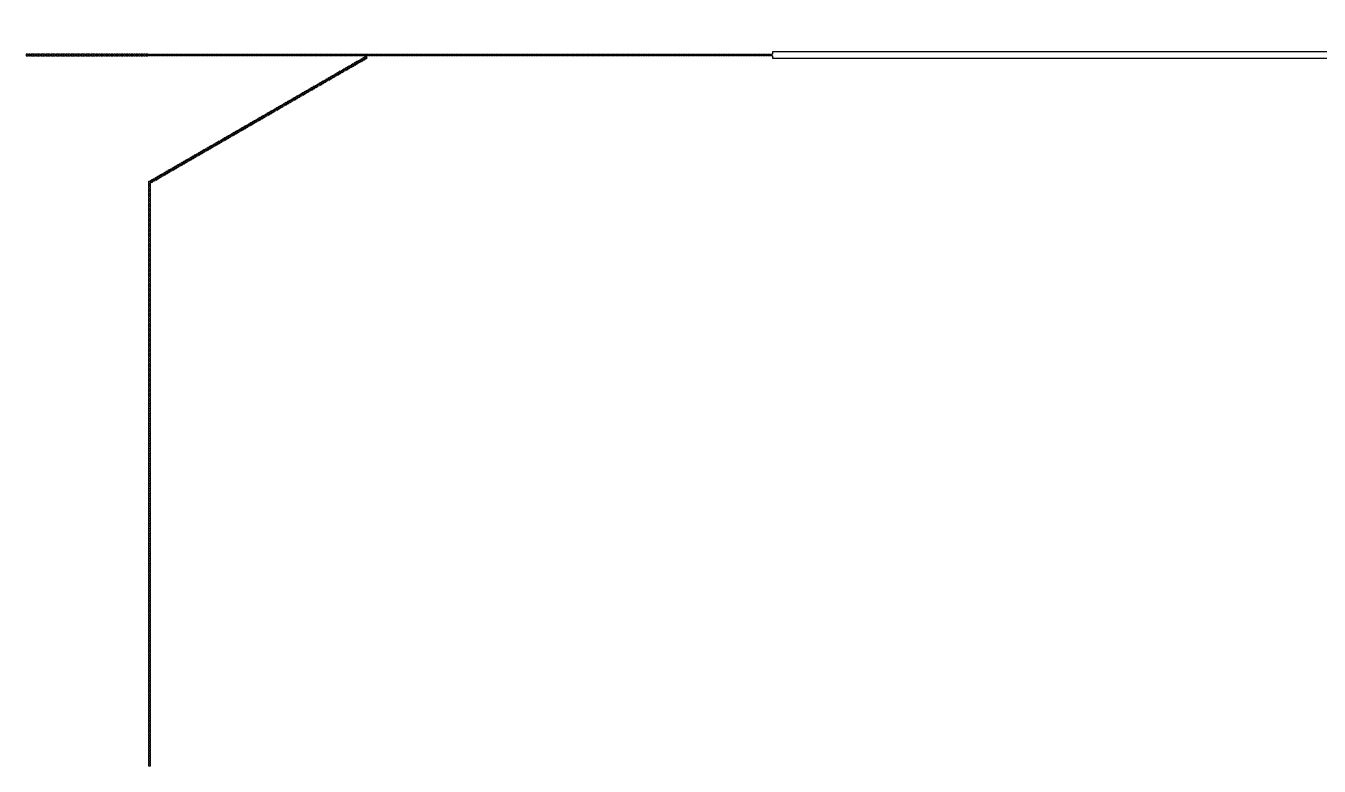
# Model space of a CAD drawing. Header units: inches. Extents: x 734146 to 834146, y 204695 to 304695.
# Drawn here: x 807389 to 809459, y 263488 to 264673 of the extents above; entities that cross this region are included whole.
import ezdxf

# ---------------------------------------------------------------- set-up
doc = ezdxf.new("R2010")
doc.units = ezdxf.units.IN
doc.header["$MEASUREMENT"] = 0

# ---------------------------------------------------------------- blocks, each defined once
blk = doc.blocks.new('*U39')
for points in [[(301.1, 237.3), (298.1, 237.3), (298.1, 240.3), (301.1, 240.3)], [(301.1, 233.3), (298.1, 233.3), (298.1, 236.3), (301.1, 236.3)], [(301.1, 229.3), (298.1, 229.3), (298.1, 232.3), (301.1, 232.3)], [(301.1, 225.3), (298.1, 225.3), (298.1, 228.3), (301.1, 228.3)], [(301.1, 221.3), (298.1, 221.3), (298.1, 224.3), (301.1, 224.3)], [(301.1, 217.3), (298.1, 217.3), (298.1, 220.3), (301.1, 220.3)], [(301.1, 213.3), (298.1, 213.3), (298.1, 216.3), (301.1, 216.3)], [(301.1, 209.3), (298.1, 209.3), (298.1, 212.3), (301.1, 212.3)], [(301.1, 205.3), (298.1, 205.3), (298.1, 208.3), (301.1, 208.3)], [(301.1, 201.3), (298.1, 201.3), (298.1, 204.3), (301.1, 204.3)], [(301.1, 197.3), (298.1, 197.3), (298.1, 200.3), (301.1, 200.3)], [(301.1, 193.3), (298.1, 193.3), (298.1, 196.3), (301.1, 196.3)], [(301.1, 189.3), (298.1, 189.3), (298.1, 192.3), (301.1, 192.3)], [(301.1, 185.3), (298.1, 185.3), (298.1, 188.3), (301.1, 188.3)], [(301.1, 181.3), (298.1, 181.3), (298.1, 184.3), (301.1, 184.3)], [(301.1, 177.3), (298.1, 177.3), (298.1, 180.3), (301.1, 180.3)], [(301.1, 173.3), (298.1, 173.3), (298.1, 176.3), (301.1, 176.3)], [(301.1, 169.3), (298.1, 169.3), (298.1, 172.3), (301.1, 172.3)], [(301.1, 165.3), (298.1, 165.3), (298.1, 168.3), (301.1, 168.3)], [(301.1, 161.3), (298.1, 161.3), (298.1, 164.3), (301.1, 164.3)], [(301.1, 157.3), (298.1, 157.3), (298.1, 160.3), (301.1, 160.3)], [(301.1, 153.3), (298.1, 153.3), (298.1, 156.3), (301.1, 156.3)], [(301.1, 149.3), (298.1, 149.3), (298.1, 152.3), (301.1, 152.3)], [(301.1, 145.3), (298.1, 145.3), (298.1, 148.3), (301.1, 148.3)], [(301.1, 141.3), (298.1, 141.3), (298.1, 144.3), (301.1, 144.3)], [(301.1, 137.3), (298.1, 137.3), (298.1, 140.3), (301.1, 140.3)], [(301.1, 133.3), (298.1, 133.3), (298.1, 136.3), (301.1, 136.3)], [(301.1, 129.3), (298.1, 129.3), (298.1, 132.3), (301.1, 132.3)], [(301.1, 125.3), (298.1, 125.3), (298.1, 128.3), (301.1, 128.3)], [(301.1, 121.3), (298.1, 121.3), (298.1, 124.3), (301.1, 124.3)], [(301.1, 117.3), (298.1, 117.3), (298.1, 120.3), (301.1, 120.3)], [(301.1, 113.3), (298.1, 113.3), (298.1, 116.3), (301.1, 116.3)], [(301.1, 109.3), (298.1, 109.3), (298.1, 112.3), (301.1, 112.3)], [(301.1, 105.3), (298.1, 105.3), (298.1, 108.3), (301.1, 108.3)], [(301.1, 101.3), (298.1, 101.3), (298.1, 104.3), (301.1, 104.3)], [(301.1, 97.3), (298.1, 97.3), (298.1, 100.3), (301.1, 100.3)], [(301.1, 93.3), (298.1, 93.3), (298.1, 96.3), (301.1, 96.3)], [(301.1, 89.3), (298.1, 89.3), (298.1, 92.3), (301.1, 92.3)], [(301.1, 85.3), (298.1, 85.3), (298.1, 88.3), (301.1, 88.3)], [(301.1, 81.3), (298.1, 81.3), (298.1, 84.3), (301.1, 84.3)], [(301.1, 77.3), (298.1, 77.3), (298.1, 80.3), (301.1, 80.3)], [(301.1, 73.3), (298.1, 73.3), (298.1, 76.3), (301.1, 76.3)], [(301.1, 69.3), (298.1, 69.3), (298.1, 72.3), (301.1, 72.3)], [(301.1, 65.3), (298.1, 65.3), (298.1, 68.3), (301.1, 68.3)], [(301.1, 61.3), (298.1, 61.3), (298.1, 64.3), (301.1, 64.3)], [(301.1, 57.3), (298.1, 57.3), (298.1, 60.3), (301.1, 60.3)], [(301.1, 53.3), (298.1, 53.3), (298.1, 56.3), (301.1, 56.3)], [(301.1, 49.3), (298.1, 49.3), (298.1, 52.3), (301.1, 52.3)], [(301.1, 45.3), (298.1, 45.3), (298.1, 48.3), (301.1, 48.3)], [(301.1, 41.3), (298.1, 41.3), (298.1, 44.3), (301.1, 44.3)], [(301.1, 37.3), (298.1, 37.3), (298.1, 40.3), (301.1, 40.3)], [(301.1, 33.3), (298.1, 33.3), (298.1, 36.3), (301.1, 36.3)], [(301.1, 29.3), (298.1, 29.3), (298.1, 32.3), (301.1, 32.3)], [(301.1, 25.3), (298.1, 25.3), (298.1, 28.3), (301.1, 28.3)], [(301.1, 21.3), (298.1, 21.3), (298.1, 24.3), (301.1, 24.3)], [(301.1, 17.3), (298.1, 17.3), (298.1, 20.3), (301.1, 20.3)], [(301.1, 13.3), (298.1, 13.3), (298.1, 16.3), (301.1, 16.3)], [(301.1, 9.3), (298.1, 9.3), (298.1, 12.3), (301.1, 12.3)], [(301.1, 5.3), (298.1, 5.3), (298.1, 8.3), (301.1, 8.3)], [(301.1, 1.3), (298.1, 1.3), (298.1, 4.3), (301.1, 4.3)], [(301.1, -2.7), (298.1, -2.7), (298.1, 0.3), (301.1, 0.3)], [(301.1, -6.7), (298.1, -6.7), (298.1, -3.7), (301.1, -3.7)], [(301.1, -10.7), (298.1, -10.7), (298.1, -7.7), (301.1, -7.7)], [(301.1, -14.7), (298.1, -14.7), (298.1, -11.7), (301.1, -11.7)], [(301.1, -18.7), (298.1, -18.7), (298.1, -15.7), (301.1, -15.7)], [(301.1, -22.7), (298.1, -22.7), (298.1, -19.7), (301.1, -19.7)], [(301.1, -26.7), (298.1, -26.7), (298.1, -23.7), (301.1, -23.7)], [(301.1, -30.7), (298.1, -30.7), (298.1, -27.7), (301.1, -27.7)], [(301.1, -34.7), (298.1, -34.7), (298.1, -31.7), (301.1, -31.7)], [(301.1, -38.7), (298.1, -38.7), (298.1, -35.7), (301.1, -35.7)], [(301.1, -42.7), (298.1, -42.7), (298.1, -39.7), (301.1, -39.7)], [(301.1, -46.7), (298.1, -46.7), (298.1, -43.7), (301.1, -43.7)], [(301.1, -50.7), (298.1, -50.7), (298.1, -47.7), (301.1, -47.7)], [(301.1, -54.7), (298.1, -54.7), (298.1, -51.7), (301.1, -51.7)], [(301.1, -58.7), (298.1, -58.7), (298.1, -55.7), (301.1, -55.7)], [(301.1, -62.7), (298.1, -62.7), (298.1, -59.7), (301.1, -59.7)], [(301.1, -66.7), (298.1, -66.7), (298.1, -63.7), (301.1, -63.7)], [(301.1, -70.7), (298.1, -70.7), (298.1, -67.7), (301.1, -67.7)], [(301.1, -74.7), (298.1, -74.7), (298.1, -71.7), (301.1, -71.7)], [(301.1, -78.7), (298.1, -78.7), (298.1, -75.7), (301.1, -75.7)], [(301.1, -82.7), (298.1, -82.7), (298.1, -79.7), (301.1, -79.7)], [(301.1, -86.7), (298.1, -86.7), (298.1, -83.7), (301.1, -83.7)], [(301.1, -90.7), (298.1, -90.7), (298.1, -87.7), (301.1, -87.7)], [(301.1, -94.7), (298.1, -94.7), (298.1, -91.7), (301.1, -91.7)], [(301.1, -98.7), (298.1, -98.7), (298.1, -95.7), (301.1, -95.7)], [(301.1, -102.7), (298.1, -102.7), (298.1, -99.7), (301.1, -99.7)], [(301.1, -106.7), (298.1, -106.7), (298.1, -103.7), (301.1, -103.7)], [(301.1, -110.7), (298.1, -110.7), (298.1, -107.7), (301.1, -107.7)], [(301.1, -114.7), (298.1, -114.7), (298.1, -111.7), (301.1, -111.7)], [(301.1, -118.7), (298.1, -118.7), (298.1, -115.7), (301.1, -115.7)], [(301.1, -122.7), (298.1, -122.7), (298.1, -119.7), (301.1, -119.7)], [(301.1, -126.7), (298.1, -126.7), (298.1, -123.7), (301.1, -123.7)], [(301.1, -130.7), (298.1, -130.7), (298.1, -127.7), (301.1, -127.7)], [(301.1, -134.7), (298.1, -134.7), (298.1, -131.7), (301.1, -131.7)], [(301.1, -138.7), (298.1, -138.7), (298.1, -135.7), (301.1, -135.7)], [(301.1, -142.7), (298.1, -142.7), (298.1, -139.7), (301.1, -139.7)], [(301.1, -146.7), (298.1, -146.7), (298.1, -143.7), (301.1, -143.7)], [(301.1, -150.7), (298.1, -150.7), (298.1, -147.7), (301.1, -147.7)], [(301.1, -154.7), (298.1, -154.7), (298.1, -151.7), (301.1, -151.7)], [(301.1, -158.7), (298.1, -158.7), (298.1, -155.7), (301.1, -155.7)], [(301.1, -162.7), (298.1, -162.7), (298.1, -159.7), (301.1, -159.7)], [(301.1, -166.7), (298.1, -166.7), (298.1, -163.7), (301.1, -163.7)], [(301.1, -170.7), (298.1, -170.7), (298.1, -167.7), (301.1, -167.7)], [(301.1, -174.7), (298.1, -174.7), (298.1, -171.7), (301.1, -171.7)], [(301.1, -178.7), (298.1, -178.7), (298.1, -175.7), (301.1, -175.7)], [(301.1, -182.7), (298.1, -182.7), (298.1, -179.7), (301.1, -179.7)], [(301.1, -186.7), (298.1, -186.7), (298.1, -183.7), (301.1, -183.7)], [(301.1, -190.7), (298.1, -190.7), (298.1, -187.7), (301.1, -187.7)], [(301.1, -194.7), (298.1, -194.7), (298.1, -191.7), (301.1, -191.7)], [(301.1, -198.7), (298.1, -198.7), (298.1, -195.7), (301.1, -195.7)], [(301.1, -202.7), (298.1, -202.7), (298.1, -199.7), (301.1, -199.7)], [(301.1, -206.7), (298.1, -206.7), (298.1, -203.7), (301.1, -203.7)], [(301.1, -210.7), (298.1, -210.7), (298.1, -207.7), (301.1, -207.7)], [(301.1, -214.7), (298.1, -214.7), (298.1, -211.7), (301.1, -211.7)], [(301.1, -218.7), (298.1, -218.7), (298.1, -215.7), (301.1, -215.7)], [(301.1, -222.7), (298.1, -222.7), (298.1, -219.7), (301.1, -219.7)], [(301.1, -226.7), (298.1, -226.7), (298.1, -223.7), (301.1, -223.7)], [(301.1, -230.7), (298.1, -230.7), (298.1, -227.7), (301.1, -227.7)], [(301.1, -234.7), (298.1, -234.7), (298.1, -231.7), (301.1, -231.7)], [(301.1, -238.7), (298.1, -238.7), (298.1, -235.7), (301.1, -235.7)], [(301.1, -242.7), (298.1, -242.7), (298.1, -239.7), (301.1, -239.7)], [(301.1, -246.7), (298.1, -246.7), (298.1, -243.7), (301.1, -243.7)], [(301.1, -250.7), (298.1, -250.7), (298.1, -247.7), (301.1, -247.7)], [(301.1, -254.7), (298.1, -254.7), (298.1, -251.7), (301.1, -251.7)], [(301.1, -258.7), (298.1, -258.7), (298.1, -255.7), (301.1, -255.7)], [(301.1, -262.7), (298.1, -262.7), (298.1, -259.7), (301.1, -259.7)], [(301.1, -266.7), (298.1, -266.7), (298.1, -263.7), (301.1, -263.7)], [(301.1, -270.7), (298.1, -270.7), (298.1, -267.7), (301.1, -267.7)], [(301.1, -274.7), (298.1, -274.7), (298.1, -271.7), (301.1, -271.7)], [(301.1, -278.7), (298.1, -278.7), (298.1, -275.7), (301.1, -275.7)], [(301.1, -282.7), (298.1, -282.7), (298.1, -279.7), (301.1, -279.7)], [(301.1, -286.7), (298.1, -286.7), (298.1, -283.7), (301.1, -283.7)], [(301.1, -290.7), (298.1, -290.7), (298.1, -287.7), (301.1, -287.7)], [(301.1, -294.7), (298.1, -294.7), (298.1, -291.7), (301.1, -291.7)], [(301.1, -298.7), (298.1, -298.7), (298.1, -295.7), (301.1, -295.7)], [(301.1, -302.7), (298.1, -302.7), (298.1, -299.7), (301.1, -299.7)], [(301.1, -306.7), (298.1, -306.7), (298.1, -303.7), (301.1, -303.7)], [(301.1, -310.7), (298.1, -310.7), (298.1, -307.7), (301.1, -307.7)], [(301.1, -314.7), (298.1, -314.7), (298.1, -311.7), (301.1, -311.7)], [(301.1, -318.7), (298.1, -318.7), (298.1, -315.7), (301.1, -315.7)], [(301.1, -322.7), (298.1, -322.7), (298.1, -319.7), (301.1, -319.7)], [(301.1, -326.7), (298.1, -326.7), (298.1, -323.7), (301.1, -323.7)], [(301.1, -330.7), (298.1, -330.7), (298.1, -327.7), (301.1, -327.7)], [(301.1, -334.7), (298.1, -334.7), (298.1, -331.7), (301.1, -331.7)], [(301.1, -338.7), (298.1, -338.7), (298.1, -335.7), (301.1, -335.7)], [(301.1, -342.7), (298.1, -342.7), (298.1, -339.7), (301.1, -339.7)], [(301.1, -346.7), (298.1, -346.7), (298.1, -343.7), (301.1, -343.7)], [(301.1, -350.7), (298.1, -350.7), (298.1, -347.7), (301.1, -347.7)], [(301.1, -354.7), (298.1, -354.7), (298.1, -351.7), (301.1, -351.7)], [(301.1, -358.7), (298.1, -358.7), (298.1, -355.7), (301.1, -355.7)], [(301.1, -362.7), (298.1, -362.7), (298.1, -359.7), (301.1, -359.7)], [(301.1, -366.7), (298.1, -366.7), (298.1, -363.7), (301.1, -363.7)], [(301.1, -370.7), (298.1, -370.7), (298.1, -367.7), (301.1, -367.7)], [(301.1, -374.7), (298.1, -374.7), (298.1, -371.7), (301.1, -371.7)], [(301.1, -378.7), (298.1, -378.7), (298.1, -375.7), (301.1, -375.7)], [(301.1, -382.7), (298.1, -382.7), (298.1, -379.7), (301.1, -379.7)], [(301.1, -386.7), (298.1, -386.7), (298.1, -383.7), (301.1, -383.7)], [(301.1, -390.7), (298.1, -390.7), (298.1, -387.7), (301.1, -387.7)], [(301.1, -394.7), (298.1, -394.7), (298.1, -391.7), (301.1, -391.7)], [(301.1, -398.7), (298.1, -398.7), (298.1, -395.7), (301.1, -395.7)], [(301.1, -402.7), (298.1, -402.7), (298.1, -399.7), (301.1, -399.7)], [(301.1, -406.7), (298.1, -406.7), (298.1, -403.7), (301.1, -403.7)], [(301.1, -410.7), (298.1, -410.7), (298.1, -407.7), (301.1, -407.7)], [(301.1, -414.7), (298.1, -414.7), (298.1, -411.7), (301.1, -411.7)], [(301.1, -418.7), (298.1, -418.7), (298.1, -415.7), (301.1, -415.7)], [(301.1, -422.7), (298.1, -422.7), (298.1, -419.7), (301.1, -419.7)], [(301.1, -426.7), (298.1, -426.7), (298.1, -423.7), (301.1, -423.7)], [(301.1, -430.7), (298.1, -430.7), (298.1, -427.7), (301.1, -427.7)], [(301.1, -434.7), (298.1, -434.7), (298.1, -431.7), (301.1, -431.7)], [(301.1, -438.7), (298.1, -438.7), (298.1, -435.7), (301.1, -435.7)], [(301.1, -442.7), (298.1, -442.7), (298.1, -439.7), (301.1, -439.7)], [(301.1, -446.7), (298.1, -446.7), (298.1, -443.7), (301.1, -443.7)], [(301.1, -450.7), (298.1, -450.7), (298.1, -447.7), (301.1, -447.7)], [(301.1, -454.7), (298.1, -454.7), (298.1, -451.7), (301.1, -451.7)], [(301.1, -458.7), (298.1, -458.7), (298.1, -455.7), (301.1, -455.7)], [(301.1, -462.7), (298.1, -462.7), (298.1, -459.7), (301.1, -459.7)], [(301.1, -466.7), (298.1, -466.7), (298.1, -463.7), (301.1, -463.7)], [(301.1, -470.7), (298.1, -470.7), (298.1, -467.7), (301.1, -467.7)], [(301.1, -474.7), (298.1, -474.7), (298.1, -471.7), (301.1, -471.7)], [(301.1, -478.7), (298.1, -478.7), (298.1, -475.7), (301.1, -475.7)], [(301.1, -482.7), (298.1, -482.7), (298.1, -479.7), (301.1, -479.7)], [(301.1, -486.7), (298.1, -486.7), (298.1, -483.7), (301.1, -483.7)], [(301.1, -490.7), (298.1, -490.7), (298.1, -487.7), (301.1, -487.7)], [(301.1, -494.7), (298.1, -494.7), (298.1, -491.7), (301.1, -491.7)], [(301.1, -498.7), (298.1, -498.7), (298.1, -495.7), (301.1, -495.7)], [(301.1, -502.7), (298.1, -502.7), (298.1, -499.7), (301.1, -499.7)], [(301.1, -506.7), (298.1, -506.7), (298.1, -503.7), (301.1, -503.7)], [(301.1, -510.7), (298.1, -510.7), (298.1, -507.7), (301.1, -507.7)], [(301.1, -514.7), (298.1, -514.7), (298.1, -511.7), (301.1, -511.7)], [(301.1, -518.7), (298.1, -518.7), (298.1, -515.7), (301.1, -515.7)], [(301.1, -522.7), (298.1, -522.7), (298.1, -519.7), (301.1, -519.7)], [(301.1, -526.7), (298.1, -526.7), (298.1, -523.7), (301.1, -523.7)], [(301.1, -530.7), (298.1, -530.7), (298.1, -527.7), (301.1, -527.7)], [(301.1, -534.7), (298.1, -534.7), (298.1, -531.7), (301.1, -531.7)], [(301.1, -538.7), (298.1, -538.7), (298.1, -535.7), (301.1, -535.7)], [(301.1, -542.7), (298.1, -542.7), (298.1, -539.7), (301.1, -539.7)], [(301.1, -546.7), (298.1, -546.7), (298.1, -543.7), (301.1, -543.7)], [(301.1, -550.7), (298.1, -550.7), (298.1, -547.7), (301.1, -547.7)], [(301.1, -554.7), (298.1, -554.7), (298.1, -551.7), (301.1, -551.7)], [(301.1, -558.7), (298.1, -558.7), (298.1, -555.7), (301.1, -555.7)], [(301.1, -562.7), (298.1, -562.7), (298.1, -559.7), (301.1, -559.7)], [(301.1, -566.7), (298.1, -566.7), (298.1, -563.7), (301.1, -563.7)], [(301.1, -570.7), (298.1, -570.7), (298.1, -567.7), (301.1, -567.7)], [(301.1, -574.7), (298.1, -574.7), (298.1, -571.7), (301.1, -571.7)], [(301.1, -578.7), (298.1, -578.7), (298.1, -575.7), (301.1, -575.7)], [(301.1, -582.7), (298.1, -582.7), (298.1, -579.7), (301.1, -579.7)], [(301.1, -586.7), (298.1, -586.7), (298.1, -583.7), (301.1, -583.7)], [(301.1, -590.7), (298.1, -590.7), (298.1, -587.7), (301.1, -587.7)], [(301.1, -594.7), (298.1, -594.7), (298.1, -591.7), (301.1, -591.7)], [(301.1, -598.7), (298.1, -598.7), (298.1, -595.7), (301.1, -595.7)], [(301.1, -602.7), (298.1, -602.7), (298.1, -599.7), (301.1, -599.7)], [(301.1, -606.7), (298.1, -606.7), (298.1, -603.7), (301.1, -603.7)], [(301.1, -610.7), (298.1, -610.7), (298.1, -607.7), (301.1, -607.7)], [(301.1, -614.7), (298.1, -614.7), (298.1, -611.7), (301.1, -611.7)], [(301.1, -618.7), (298.1, -618.7), (298.1, -615.7), (301.1, -615.7)], [(301.1, -622.7), (298.1, -622.7), (298.1, -619.7), (301.1, -619.7)], [(301.1, -626.7), (298.1, -626.7), (298.1, -623.7), (301.1, -623.7)], [(301.1, -630.7), (298.1, -630.7), (298.1, -627.7), (301.1, -627.7)], [(301.1, -634.7), (298.1, -634.7), (298.1, -631.7), (301.1, -631.7)], [(301.1, -638.7), (298.1, -638.7), (298.1, -635.7), (301.1, -635.7)], [(301.1, -642.7), (298.1, -642.7), (298.1, -639.7), (301.1, -639.7)], [(301.1, -646.7), (298.1, -646.7), (298.1, -643.7), (301.1, -643.7)], [(301.1, -650.7), (298.1, -650.7), (298.1, -647.7), (301.1, -647.7)], [(301.1, -654.7), (298.1, -654.7), (298.1, -651.7), (301.1, -651.7)], [(301.1, -658.7), (298.1, -658.7), (298.1, -655.7), (301.1, -655.7)], [(301.1, -662.7), (298.1, -662.7), (298.1, -659.7), (301.1, -659.7)], [(301.1, -666.7), (298.1, -666.7), (298.1, -663.7), (301.1, -663.7)], [(301.1, -670.7), (298.1, -670.7), (298.1, -667.7), (301.1, -667.7)], [(301.1, -674.7), (298.1, -674.7), (298.1, -671.7), (301.1, -671.7)], [(301.1, -678.7), (298.1, -678.7), (298.1, -675.7), (301.1, -675.7)], [(301.1, -682.7), (298.1, -682.7), (298.1, -679.7), (301.1, -679.7)], [(301.1, -686.7), (298.1, -686.7), (298.1, -683.7), (301.1, -683.7)], [(301.1, -690.7), (298.1, -690.7), (298.1, -687.7), (301.1, -687.7)], [(301.1, -694.7), (298.1, -694.7), (298.1, -691.7), (301.1, -691.7)], [(301, -695.7), (302.5, -693.1), (305.1, -694.6), (303.6, -697.2)], [(304.5, -697.7), (306, -695.1), (308.6, -696.6), (307.1, -699.2)], [(308, -699.7), (309.5, -697.1), (312.1, -698.6), (310.6, -701.2)], [(311.4, -701.7), (312.9, -699.1), (315.5, -700.6), (314, -703.2)], [(314.9, -703.7), (316.4, -701.1), (319, -702.6), (317.5, -705.2)], [(318.4, -705.7), (319.9, -703.1), (322.5, -704.6), (321, -707.2)], [(321.8, -707.7), (323.3, -705.1), (325.9, -706.6), (324.4, -709.2)], [(325.3, -709.7), (326.8, -707.1), (329.4, -708.6), (327.9, -711.2)], [(328.7, -711.7), (330.2, -709.1), (332.8, -710.6), (331.3, -713.2)], [(332.2, -713.7), (333.7, -711.1), (336.3, -712.6), (334.8, -715.2)], [(335.7, -715.7), (337.2, -713.1), (339.8, -714.6), (338.3, -717.2)], [(339.1, -717.7), (340.6, -715.1), (343.2, -716.6), (341.7, -719.2)], [(342.6, -719.7), (344.1, -717.1), (346.7, -718.6), (345.2, -721.2)], [(346.1, -721.7), (347.6, -719.1), (350.2, -720.6), (348.7, -723.2)], [(349.5, -723.7), (351, -721.1), (353.6, -722.6), (352.1, -725.2)], [(353, -725.7), (354.5, -723.1), (357.1, -724.6), (355.6, -727.2)], [(356.5, -727.7), (358, -725.1), (360.6, -726.6), (359.1, -729.2)], [(359.9, -729.7), (361.4, -727.1), (364, -728.6), (362.5, -731.2)], [(363.4, -731.7), (364.9, -729.1), (367.5, -730.6), (366, -733.2)], [(366.9, -733.7), (368.4, -731.1), (370.9, -732.6), (369.4, -735.2)], [(370.3, -735.7), (371.8, -733.1), (374.4, -734.6), (372.9, -737.2)], [(373.8, -737.7), (375.3, -735.1), (377.9, -736.6), (376.4, -739.2)], [(377.2, -739.7), (378.7, -737.1), (381.3, -738.6), (379.8, -741.2)], [(380.7, -741.7), (382.2, -739.1), (384.8, -740.6), (383.3, -743.2)], [(384.2, -743.7), (385.7, -741.1), (388.3, -742.6), (386.8, -745.2)], [(387.6, -745.7), (389.1, -743.1), (391.7, -744.6), (390.2, -747.2)], [(391.1, -747.7), (392.6, -745.1), (395.2, -746.6), (393.7, -749.2)], [(394.6, -749.7), (396.1, -747.1), (398.7, -748.6), (397.2, -751.2)], [(398, -751.7), (399.5, -749.1), (402.1, -750.6), (400.6, -753.2)], [(401.5, -753.7), (403, -751.1), (405.6, -752.6), (404.1, -755.2)], [(405, -755.7), (406.5, -753.1), (409.1, -754.6), (407.6, -757.2)], [(408.4, -757.7), (409.9, -755.1), (412.5, -756.6), (411, -759.2)], [(411.9, -759.7), (413.4, -757.1), (416, -758.6), (414.5, -761.2)], [(415.3, -761.7), (416.8, -759.1), (419.4, -760.6), (417.9, -763.2)], [(418.8, -763.7), (420.3, -761.1), (422.9, -762.6), (421.4, -765.2)], [(422.3, -765.7), (423.8, -763.1), (426.4, -764.6), (424.9, -767.2)], [(425.7, -767.7), (427.2, -765.1), (429.8, -766.6), (428.3, -769.2)], [(429.2, -769.7), (430.7, -767.1), (433.3, -768.6), (431.8, -771.2)], [(432.7, -771.7), (434.2, -769.1), (436.8, -770.6), (435.3, -773.2)], [(436.1, -773.7), (437.6, -771.1), (440.2, -772.6), (438.7, -775.2)], [(439.6, -775.7), (441.1, -773.1), (443.7, -774.6), (442.2, -777.2)], [(443.1, -777.7), (444.6, -775.1), (447.2, -776.6), (445.7, -779.2)], [(446.5, -779.7), (448, -777.1), (450.6, -778.6), (449.1, -781.2)], [(450, -781.7), (451.5, -779.1), (454.1, -780.6), (452.6, -783.2)], [(453.5, -783.7), (455, -781.1), (457.6, -782.6), (456.1, -785.2)], [(456.9, -785.7), (458.4, -783.1), (461, -784.6), (459.5, -787.2)], [(460.4, -787.7), (461.9, -785.1), (464.5, -786.6), (463, -789.2)], [(463.8, -789.7), (465.3, -787.1), (467.9, -788.6), (466.4, -791.2)], [(467.3, -791.7), (468.8, -789.1), (471.4, -790.6), (469.9, -793.2)], [(470.8, -793.7), (472.3, -791.1), (474.9, -792.6), (473.4, -795.2)], [(474.2, -795.7), (475.7, -793.1), (478.3, -794.6), (476.8, -797.2)], [(477.7, -797.7), (479.2, -795.1), (481.8, -796.6), (480.3, -799.2)], [(481.2, -799.7), (482.7, -797.1), (485.3, -798.6), (483.8, -801.2)], [(484.6, -801.7), (486.1, -799.1), (488.7, -800.6), (487.2, -803.2)], [(488.1, -803.7), (489.6, -801.1), (492.2, -802.6), (490.7, -805.2)], [(491.6, -805.7), (493.1, -803.1), (495.7, -804.6), (494.2, -807.2)], [(495, -807.7), (496.5, -805.1), (499.1, -806.6), (497.6, -809.2)], [(498.5, -809.7), (500, -807.1), (502.6, -808.6), (501.1, -811.2)], [(502, -811.7), (503.5, -809.1), (506, -810.6), (504.5, -813.2)], [(505.4, -813.7), (506.9, -811.1), (509.5, -812.6), (508, -815.2)], [(508.9, -815.7), (510.4, -813.1), (513, -814.6), (511.5, -817.2)], [(512.3, -817.7), (513.8, -815.1), (516.4, -816.6), (514.9, -819.2)], [(515.8, -819.7), (517.3, -817.1), (519.9, -818.6), (518.4, -821.2)], [(519.3, -821.7), (520.8, -819.1), (523.4, -820.6), (521.9, -823.2)], [(522.7, -823.7), (524.2, -821.1), (526.8, -822.6), (525.3, -825.2)], [(526.2, -825.7), (527.7, -823.1), (530.3, -824.6), (528.8, -827.2)], [(529.7, -827.7), (531.2, -825.1), (533.8, -826.6), (532.3, -829.2)], [(533.1, -829.7), (534.6, -827.1), (537.2, -828.6), (535.7, -831.2)], [(536.6, -831.7), (538.1, -829.1), (540.7, -830.6), (539.2, -833.2)], [(540.1, -833.7), (541.6, -831.1), (544.2, -832.6), (542.7, -835.2)], [(543.5, -835.7), (545, -833.1), (547.6, -834.6), (546.1, -837.2)], [(547, -837.7), (548.5, -835.1), (551.1, -836.6), (549.6, -839.2)], [(550.4, -839.7), (551.9, -837.1), (554.5, -838.6), (553, -841.2)], [(553.9, -841.7), (555.4, -839.1), (558, -840.6), (556.5, -843.2)], [(557.4, -843.7), (558.9, -841.1), (561.5, -842.6), (560, -845.2)], [(560.8, -845.7), (562.3, -843.1), (564.9, -844.6), (563.4, -847.2)], [(564.3, -847.7), (565.8, -845.1), (568.4, -846.6), (566.9, -849.2)], [(567.8, -849.7), (569.3, -847.1), (571.9, -848.6), (570.4, -851.2)], [(571.2, -851.7), (572.7, -849.1), (575.3, -850.6), (573.8, -853.2)], [(574.7, -853.7), (576.2, -851.1), (578.8, -852.6), (577.3, -855.2)], [(578.2, -855.7), (579.7, -853.1), (582.3, -854.6), (580.8, -857.2)], [(581.6, -857.7), (583.1, -855.1), (585.7, -856.6), (584.2, -859.2)], [(585.1, -859.7), (586.6, -857.1), (589.2, -858.6), (587.7, -861.2)], [(588.6, -861.7), (590.1, -859.1), (592.7, -860.6), (591.2, -863.2)], [(592, -863.7), (593.5, -861.1), (596.1, -862.6), (594.6, -865.2)], [(595.5, -865.7), (597, -863.1), (599.6, -864.6), (598.1, -867.2)], [(598.9, -867.7), (600.4, -865.1), (603, -866.6), (601.5, -869.2)], [(602.4, -869.7), (603.9, -867.1), (606.5, -868.6), (605, -871.2)], [(605.9, -871.7), (607.4, -869.1), (610, -870.6), (608.5, -873.2)], [(609.3, -873.7), (610.8, -871.1), (613.4, -872.6), (611.9, -875.2)], [(612.8, -875.7), (614.3, -873.1), (616.9, -874.6), (615.4, -877.2)], [(616.3, -877.7), (617.8, -875.1), (620.4, -876.6), (618.9, -879.2)], [(619.7, -879.7), (621.2, -877.1), (623.8, -878.6), (622.3, -881.2)], [(623.2, -881.7), (624.7, -879.1), (627.3, -880.6), (625.8, -883.2)], [(626.7, -883.7), (628.2, -881.1), (630.8, -882.6), (629.3, -885.2)], [(630.1, -885.7), (631.6, -883.1), (634.2, -884.6), (632.7, -887.2)], [(633.6, -887.7), (635.1, -885.1), (637.7, -886.6), (636.2, -889.2)], [(637.1, -889.7), (638.6, -887.1), (641.1, -888.6), (639.6, -891.2)], [(640.5, -891.7), (642, -889.1), (644.6, -890.6), (643.1, -893.2)], [(105.1, -895.7), (105.1, -898.7), (102.1, -898.7), (102.1, -895.7)], [(109.1, -895.7), (109.1, -898.7), (106.1, -898.7), (106.1, -895.7)], [(113.1, -895.7), (113.1, -898.7), (110.1, -898.7), (110.1, -895.7)], [(117.1, -895.7), (117.1, -898.7), (114.1, -898.7), (114.1, -895.7)], [(121.1, -895.7), (121.1, -898.7), (118.1, -898.7), (118.1, -895.7)], [(125.1, -895.7), (125.1, -898.7), (122.1, -898.7), (122.1, -895.7)], [(129.1, -895.7), (129.1, -898.7), (126.1, -898.7), (126.1, -895.7)], [(133.1, -895.7), (133.1, -898.7), (130.1, -898.7), (130.1, -895.7)], [(137.1, -895.7), (137.1, -898.7), (134.1, -898.7), (134.1, -895.7)], [(141.1, -895.7), (141.1, -898.7), (138.1, -898.7), (138.1, -895.7)], [(145.1, -895.7), (145.1, -898.7), (142.1, -898.7), (142.1, -895.7)], [(149.1, -895.7), (149.1, -898.7), (146.1, -898.7), (146.1, -895.7)], [(153.1, -895.7), (153.1, -898.7), (150.1, -898.7), (150.1, -895.7)], [(157.1, -895.7), (157.1, -898.7), (154.1, -898.7), (154.1, -895.7)], [(161.1, -895.7), (161.1, -898.7), (158.1, -898.7), (158.1, -895.7)], [(165.1, -895.7), (165.1, -898.7), (162.1, -898.7), (162.1, -895.7)], [(169.1, -895.7), (169.1, -898.7), (166.1, -898.7), (166.1, -895.7)], [(173.1, -895.7), (173.1, -898.7), (170.1, -898.7), (170.1, -895.7)], [(177.1, -895.7), (177.1, -898.7), (174.1, -898.7), (174.1, -895.7)], [(181.1, -895.7), (181.1, -898.7), (178.1, -898.7), (178.1, -895.7)], [(185.1, -895.7), (185.1, -898.7), (182.1, -898.7), (182.1, -895.7)], [(189.1, -895.7), (189.1, -898.7), (186.1, -898.7), (186.1, -895.7)], [(193.1, -895.7), (193.1, -898.7), (190.1, -898.7), (190.1, -895.7)], [(197.1, -895.7), (197.1, -898.7), (194.1, -898.7), (194.1, -895.7)], [(201.1, -895.7), (201.1, -898.7), (198.1, -898.7), (198.1, -895.7)], [(205.1, -895.7), (205.1, -898.7), (202.1, -898.7), (202.1, -895.7)], [(209.1, -895.7), (209.1, -898.7), (206.1, -898.7), (206.1, -895.7)], [(213.1, -895.7), (213.1, -898.7), (210.1, -898.7), (210.1, -895.7)], [(217.1, -895.7), (217.1, -898.7), (214.1, -898.7), (214.1, -895.7)], [(221.1, -895.7), (221.1, -898.7), (218.1, -898.7), (218.1, -895.7)], [(225.1, -895.7), (225.1, -898.7), (222.1, -898.7), (222.1, -895.7)], [(229.1, -895.7), (229.1, -898.7), (226.1, -898.7), (226.1, -895.7)], [(233.1, -895.7), (233.1, -898.7), (230.1, -898.7), (230.1, -895.7)], [(237.1, -895.7), (237.1, -898.7), (234.1, -898.7), (234.1, -895.7)], [(241.1, -895.7), (241.1, -898.7), (238.1, -898.7), (238.1, -895.7)], [(245.1, -895.7), (245.1, -898.7), (242.1, -898.7), (242.1, -895.7)], [(249.1, -895.7), (249.1, -898.7), (246.1, -898.7), (246.1, -895.7)], [(253.1, -895.7), (253.1, -898.7), (250.1, -898.7), (250.1, -895.7)], [(257.1, -895.7), (257.1, -898.7), (254.1, -898.7), (254.1, -895.7)], [(261.1, -895.7), (261.1, -898.7), (258.1, -898.7), (258.1, -895.7)], [(265.1, -895.7), (265.1, -898.7), (262.1, -898.7), (262.1, -895.7)], [(269.1, -895.7), (269.1, -898.7), (266.1, -898.7), (266.1, -895.7)], [(273.1, -895.7), (273.1, -898.7), (270.1, -898.7), (270.1, -895.7)], [(277.1, -895.7), (277.1, -898.7), (274.1, -898.7), (274.1, -895.7)], [(281.1, -895.7), (281.1, -898.7), (278.1, -898.7), (278.1, -895.7)], [(285.1, -895.7), (285.1, -898.7), (282.1, -898.7), (282.1, -895.7)], [(289.1, -895.7), (289.1, -898.7), (286.1, -898.7), (286.1, -895.7)], [(293.1, -895.7), (293.1, -898.7), (290.1, -898.7), (290.1, -895.7)], [(297.1, -895.7), (297.1, -898.7), (294.1, -898.7), (294.1, -895.7)], [(298.1, -895.7), (298.1, -898.7), (301.1, -898.7), (301.1, -895.7)], [(302.1, -895.7), (302.1, -898.7), (305.1, -898.7), (305.1, -895.7)], [(306.1, -895.7), (306.1, -898.7), (309.1, -898.7), (309.1, -895.7)], [(310.1, -895.7), (310.1, -898.7), (313.1, -898.7), (313.1, -895.7)], [(314.1, -895.7), (314.1, -898.7), (317.1, -898.7), (317.1, -895.7)], [(318.1, -895.7), (318.1, -898.7), (321.1, -898.7), (321.1, -895.7)], [(322.1, -895.7), (322.1, -898.7), (325.1, -898.7), (325.1, -895.7)], [(326.1, -895.7), (326.1, -898.7), (329.1, -898.7), (329.1, -895.7)], [(330.1, -895.7), (330.1, -898.7), (333.1, -898.7), (333.1, -895.7)], [(334.1, -895.7), (334.1, -898.7), (337.1, -898.7), (337.1, -895.7)], [(338.1, -895.7), (338.1, -898.7), (341.1, -898.7), (341.1, -895.7)], [(342.1, -895.7), (342.1, -898.7), (345.1, -898.7), (345.1, -895.7)], [(346.1, -895.7), (346.1, -898.7), (349.1, -898.7), (349.1, -895.7)], [(350.1, -895.7), (350.1, -898.7), (353.1, -898.7), (353.1, -895.7)], [(354.1, -895.7), (354.1, -898.7), (357.1, -898.7), (357.1, -895.7)], [(358.1, -895.7), (358.1, -898.7), (361.1, -898.7), (361.1, -895.7)], [(362.1, -895.7), (362.1, -898.7), (365.1, -898.7), (365.1, -895.7)], [(366.1, -895.7), (366.1, -898.7), (369.1, -898.7), (369.1, -895.7)], [(370.1, -895.7), (370.1, -898.7), (373.1, -898.7), (373.1, -895.7)], [(374.1, -895.7), (374.1, -898.7), (377.1, -898.7), (377.1, -895.7)], [(378.1, -895.7), (378.1, -898.7), (381.1, -898.7), (381.1, -895.7)], [(382.1, -895.7), (382.1, -898.7), (385.1, -898.7), (385.1, -895.7)], [(386.1, -895.7), (386.1, -898.7), (389.1, -898.7), (389.1, -895.7)], [(390.1, -895.7), (390.1, -898.7), (393.1, -898.7), (393.1, -895.7)], [(394.1, -895.7), (394.1, -898.7), (397.1, -898.7), (397.1, -895.7)], [(398.1, -895.7), (398.1, -898.7), (401.1, -898.7), (401.1, -895.7)], [(402.1, -895.7), (402.1, -898.7), (405.1, -898.7), (405.1, -895.7)], [(406.1, -895.7), (406.1, -898.7), (409.1, -898.7), (409.1, -895.7)], [(410.1, -895.7), (410.1, -898.7), (413.1, -898.7), (413.1, -895.7)], [(414.1, -895.7), (414.1, -898.7), (417.1, -898.7), (417.1, -895.7)], [(418.1, -895.7), (418.1, -898.7), (421.1, -898.7), (421.1, -895.7)], [(422.1, -895.7), (422.1, -898.7), (425.1, -898.7), (425.1, -895.7)], [(426.1, -895.7), (426.1, -898.7), (429.1, -898.7), (429.1, -895.7)], [(430.1, -895.7), (430.1, -898.7), (433.1, -898.7), (433.1, -895.7)], [(434.1, -895.7), (434.1, -898.7), (437.1, -898.7), (437.1, -895.7)], [(438.1, -895.7), (438.1, -898.7), (441.1, -898.7), (441.1, -895.7)], [(442.1, -895.7), (442.1, -898.7), (445.1, -898.7), (445.1, -895.7)], [(446.1, -895.7), (446.1, -898.7), (449.1, -898.7), (449.1, -895.7)], [(450.1, -895.7), (450.1, -898.7), (453.1, -898.7), (453.1, -895.7)], [(454.1, -895.7), (454.1, -898.7), (457.1, -898.7), (457.1, -895.7)], [(458.1, -895.7), (458.1, -898.7), (461.1, -898.7), (461.1, -895.7)], [(462.1, -895.7), (462.1, -898.7), (465.1, -898.7), (465.1, -895.7)], [(466.1, -895.7), (466.1, -898.7), (469.1, -898.7), (469.1, -895.7)], [(470.1, -895.7), (470.1, -898.7), (473.1, -898.7), (473.1, -895.7)], [(474.1, -895.7), (474.1, -898.7), (477.1, -898.7), (477.1, -895.7)], [(478.1, -895.7), (478.1, -898.7), (481.1, -898.7), (481.1, -895.7)], [(482.1, -895.7), (482.1, -898.7), (485.1, -898.7), (485.1, -895.7)], [(486.1, -895.7), (486.1, -898.7), (489.1, -898.7), (489.1, -895.7)], [(490.1, -895.7), (490.1, -898.7), (493.1, -898.7), (493.1, -895.7)], [(494.1, -895.7), (494.1, -898.7), (497.1, -898.7), (497.1, -895.7)], [(498.1, -895.7), (498.1, -898.7), (501.1, -898.7), (501.1, -895.7)], [(502.1, -895.7), (502.1, -898.7), (505.1, -898.7), (505.1, -895.7)], [(506.1, -895.7), (506.1, -898.7), (509.1, -898.7), (509.1, -895.7)], [(510.1, -895.7), (510.1, -898.7), (513.1, -898.7), (513.1, -895.7)], [(514.1, -895.7), (514.1, -898.7), (517.1, -898.7), (517.1, -895.7)], [(518.1, -895.7), (518.1, -898.7), (521.1, -898.7), (521.1, -895.7)], [(522.1, -895.7), (522.1, -898.7), (525.1, -898.7), (525.1, -895.7)], [(526.1, -895.7), (526.1, -898.7), (529.1, -898.7), (529.1, -895.7)], [(530.1, -895.7), (530.1, -898.7), (533.1, -898.7), (533.1, -895.7)], [(534.1, -895.7), (534.1, -898.7), (537.1, -898.7), (537.1, -895.7)], [(538.1, -895.7), (538.1, -898.7), (541.1, -898.7), (541.1, -895.7)], [(542.1, -895.7), (542.1, -898.7), (545.1, -898.7), (545.1, -895.7)], [(546.1, -895.7), (546.1, -898.7), (549.1, -898.7), (549.1, -895.7)], [(550.1, -895.7), (550.1, -898.7), (553.1, -898.7), (553.1, -895.7)], [(554.1, -895.7), (554.1, -898.7), (557.1, -898.7), (557.1, -895.7)], [(558.1, -895.7), (558.1, -898.7), (561.1, -898.7), (561.1, -895.7)], [(562.1, -895.7), (562.1, -898.7), (565.1, -898.7), (565.1, -895.7)], [(566.1, -895.7), (566.1, -898.7), (569.1, -898.7), (569.1, -895.7)], [(570.1, -895.7), (570.1, -898.7), (573.1, -898.7), (573.1, -895.7)], [(574.1, -895.7), (574.1, -898.7), (577.1, -898.7), (577.1, -895.7)], [(578.1, -895.7), (578.1, -898.7), (581.1, -898.7), (581.1, -895.7)], [(582.1, -895.7), (582.1, -898.7), (585.1, -898.7), (585.1, -895.7)], [(586.1, -895.7), (586.1, -898.7), (589.1, -898.7), (589.1, -895.7)], [(590.1, -895.7), (590.1, -898.7), (593.1, -898.7), (593.1, -895.7)], [(594.1, -895.7), (594.1, -898.7), (597.1, -898.7), (597.1, -895.7)], [(598.1, -895.7), (598.1, -898.7), (601.1, -898.7), (601.1, -895.7)], [(602.1, -895.7), (602.1, -898.7), (605.1, -898.7), (605.1, -895.7)], [(606.1, -895.7), (606.1, -898.7), (609.1, -898.7), (609.1, -895.7)], [(610.1, -895.7), (610.1, -898.7), (613.1, -898.7), (613.1, -895.7)], [(614.1, -895.7), (614.1, -898.7), (617.1, -898.7), (617.1, -895.7)], [(618.1, -895.7), (618.1, -898.7), (621.1, -898.7), (621.1, -895.7)], [(622.1, -895.7), (622.1, -898.7), (625.1, -898.7), (625.1, -895.7)], [(626.1, -895.7), (626.1, -898.7), (629.1, -898.7), (629.1, -895.7)], [(630.1, -895.7), (630.1, -898.7), (633.1, -898.7), (633.1, -895.7)], [(634.1, -895.7), (634.1, -898.7), (637.1, -898.7), (637.1, -895.7)], [(638.1, -895.7), (638.1, -898.7), (641.1, -898.7), (641.1, -895.7)], [(642.1, -895.7), (642.1, -898.7), (645.1, -898.7), (645.1, -895.7)], [(644, -893.7), (645.5, -891.1), (648.1, -892.6), (646.6, -895.2)], [(646.1, -895.7), (646.1, -898.7), (649.1, -898.7), (649.1, -895.7)], [(650.1, -895.7), (650.1, -898.7), (653.1, -898.7), (653.1, -895.7)], [(654.1, -895.7), (654.1, -898.7), (657.1, -898.7), (657.1, -895.7)], [(658.1, -895.7), (658.1, -898.7), (661.1, -898.7), (661.1, -895.7)], [(662.1, -895.7), (662.1, -898.7), (665.1, -898.7), (665.1, -895.7)], [(666.1, -895.7), (666.1, -898.7), (669.1, -898.7), (669.1, -895.7)], [(670.1, -895.7), (670.1, -898.7), (673.1, -898.7), (673.1, -895.7)], [(674.1, -895.7), (674.1, -898.7), (677.1, -898.7), (677.1, -895.7)], [(678.1, -895.7), (678.1, -898.7), (681.1, -898.7), (681.1, -895.7)], [(682.1, -895.7), (682.1, -898.7), (685.1, -898.7), (685.1, -895.7)], [(686.1, -895.7), (686.1, -898.7), (689.1, -898.7), (689.1, -895.7)], [(690.1, -895.7), (690.1, -898.7), (693.1, -898.7), (693.1, -895.7)], [(694.1, -895.7), (694.1, -898.7), (697.1, -898.7), (697.1, -895.7)], [(698.1, -895.7), (698.1, -898.7), (701.1, -898.7), (701.1, -895.7)], [(702.1, -895.7), (702.1, -898.7), (705.1, -898.7), (705.1, -895.7)], [(706.1, -895.7), (706.1, -898.7), (709.1, -898.7), (709.1, -895.7)], [(710.1, -895.7), (710.1, -898.7), (713.1, -898.7), (713.1, -895.7)], [(714.1, -895.7), (714.1, -898.7), (717.1, -898.7), (717.1, -895.7)], [(718.1, -895.7), (718.1, -898.7), (721.1, -898.7), (721.1, -895.7)], [(722.1, -895.7), (722.1, -898.7), (725.1, -898.7), (725.1, -895.7)], [(726.1, -895.7), (726.1, -898.7), (729.1, -898.7), (729.1, -895.7)], [(730.1, -895.7), (730.1, -898.7), (733.1, -898.7), (733.1, -895.7)], [(734.1, -895.7), (734.1, -898.7), (737.1, -898.7), (737.1, -895.7)], [(738.1, -895.7), (738.1, -898.7), (741.1, -898.7), (741.1, -895.7)], [(742.1, -895.7), (742.1, -898.7), (745.1, -898.7), (745.1, -895.7)], [(746.1, -895.7), (746.1, -898.7), (749.1, -898.7), (749.1, -895.7)], [(750.1, -895.7), (750.1, -898.7), (753.1, -898.7), (753.1, -895.7)], [(754.1, -895.7), (754.1, -898.7), (757.1, -898.7), (757.1, -895.7)], [(758.1, -895.7), (758.1, -898.7), (761.1, -898.7), (761.1, -895.7)], [(762.1, -895.7), (762.1, -898.7), (765.1, -898.7), (765.1, -895.7)], [(766.1, -895.7), (766.1, -898.7), (769.1, -898.7), (769.1, -895.7)], [(770.1, -895.7), (770.1, -898.7), (773.1, -898.7), (773.1, -895.7)], [(774.1, -895.7), (774.1, -898.7), (777.1, -898.7), (777.1, -895.7)], [(778.1, -895.7), (778.1, -898.7), (781.1, -898.7), (781.1, -895.7)], [(782.1, -895.7), (782.1, -898.7), (785.1, -898.7), (785.1, -895.7)], [(786.1, -895.7), (786.1, -898.7), (789.1, -898.7), (789.1, -895.7)], [(790.1, -895.7), (790.1, -898.7), (793.1, -898.7), (793.1, -895.7)], [(794.1, -895.7), (794.1, -898.7), (797.1, -898.7), (797.1, -895.7)], [(798.1, -895.7), (798.1, -898.7), (801.1, -898.7), (801.1, -895.7)], [(802.1, -895.7), (802.1, -898.7), (805.1, -898.7), (805.1, -895.7)], [(806.1, -895.7), (806.1, -898.7), (809.1, -898.7), (809.1, -895.7)], [(810.1, -895.7), (810.1, -898.7), (813.1, -898.7), (813.1, -895.7)], [(814.1, -895.7), (814.1, -898.7), (817.1, -898.7), (817.1, -895.7)], [(818.1, -895.7), (818.1, -898.7), (821.1, -898.7), (821.1, -895.7)], [(822.1, -895.7), (822.1, -898.7), (825.1, -898.7), (825.1, -895.7)], [(826.1, -895.7), (826.1, -898.7), (829.1, -898.7), (829.1, -895.7)], [(830.1, -895.7), (830.1, -898.7), (833.1, -898.7), (833.1, -895.7)], [(834.1, -895.7), (834.1, -898.7), (837.1, -898.7), (837.1, -895.7)], [(838.1, -895.7), (838.1, -898.7), (841.1, -898.7), (841.1, -895.7)], [(842.1, -895.7), (842.1, -898.7), (845.1, -898.7), (845.1, -895.7)], [(846.1, -895.7), (846.1, -898.7), (849.1, -898.7), (849.1, -895.7)], [(850.1, -895.7), (850.1, -898.7), (853.1, -898.7), (853.1, -895.7)], [(854.1, -895.7), (854.1, -898.7), (857.1, -898.7), (857.1, -895.7)], [(858.1, -895.7), (858.1, -898.7), (861.1, -898.7), (861.1, -895.7)], [(862.1, -895.7), (862.1, -898.7), (865.1, -898.7), (865.1, -895.7)], [(866.1, -895.7), (866.1, -898.7), (869.1, -898.7), (869.1, -895.7)], [(870.1, -895.7), (870.1, -898.7), (873.1, -898.7), (873.1, -895.7)], [(874.1, -895.7), (874.1, -898.7), (877.1, -898.7), (877.1, -895.7)], [(878.1, -895.7), (878.1, -898.7), (881.1, -898.7), (881.1, -895.7)], [(882.1, -895.7), (882.1, -898.7), (885.1, -898.7), (885.1, -895.7)], [(886.1, -895.7), (886.1, -898.7), (889.1, -898.7), (889.1, -895.7)], [(890.1, -895.7), (890.1, -898.7), (893.1, -898.7), (893.1, -895.7)], [(894.1, -895.7), (894.1, -898.7), (897.1, -898.7), (897.1, -895.7)], [(898.1, -895.7), (898.1, -898.7), (901.1, -898.7), (901.1, -895.7)], [(902.1, -895.7), (902.1, -898.7), (905.1, -898.7), (905.1, -895.7)], [(906.1, -895.7), (906.1, -898.7), (909.1, -898.7), (909.1, -895.7)], [(910.1, -895.7), (910.1, -898.7), (913.1, -898.7), (913.1, -895.7)], [(914.1, -895.7), (914.1, -898.7), (917.1, -898.7), (917.1, -895.7)], [(918.1, -895.7), (918.1, -898.7), (921.1, -898.7), (921.1, -895.7)], [(922.1, -895.7), (922.1, -898.7), (925.1, -898.7), (925.1, -895.7)], [(926.1, -895.7), (926.1, -898.7), (929.1, -898.7), (929.1, -895.7)], [(930.1, -895.7), (930.1, -898.7), (933.1, -898.7), (933.1, -895.7)], [(934.1, -895.7), (934.1, -898.7), (937.1, -898.7), (937.1, -895.7)], [(938.1, -895.7), (938.1, -898.7), (941.1, -898.7), (941.1, -895.7)], [(942.1, -895.7), (942.1, -898.7), (945.1, -898.7), (945.1, -895.7)], [(946.1, -895.7), (946.1, -898.7), (949.1, -898.7), (949.1, -895.7)], [(950.1, -895.7), (950.1, -898.7), (953.1, -898.7), (953.1, -895.7)], [(954.1, -895.7), (954.1, -898.7), (957.1, -898.7), (957.1, -895.7)], [(958.1, -895.7), (958.1, -898.7), (961.1, -898.7), (961.1, -895.7)], [(962.1, -895.7), (962.1, -898.7), (965.1, -898.7), (965.1, -895.7)], [(966.1, -895.7), (966.1, -898.7), (969.1, -898.7), (969.1, -895.7)], [(970.1, -895.7), (970.1, -898.7), (973.1, -898.7), (973.1, -895.7)], [(974.1, -895.7), (974.1, -898.7), (977.1, -898.7), (977.1, -895.7)], [(978.1, -895.7), (978.1, -898.7), (981.1, -898.7), (981.1, -895.7)], [(982.1, -895.7), (982.1, -898.7), (985.1, -898.7), (985.1, -895.7)], [(986.1, -895.7), (986.1, -898.7), (989.1, -898.7), (989.1, -895.7)], [(990.1, -895.7), (990.1, -898.7), (993.1, -898.7), (993.1, -895.7)], [(994.1, -895.7), (994.1, -898.7), (997.1, -898.7), (997.1, -895.7)], [(998.1, -895.7), (998.1, -898.7), (1001.1, -898.7), (1001.1, -895.7)], [(1002.1, -895.7), (1002.1, -898.7), (1005.1, -898.7), (1005.1, -895.7)], [(1006.1, -895.7), (1006.1, -898.7), (1009.1, -898.7), (1009.1, -895.7)], [(1010.1, -895.7), (1010.1, -898.7), (1013.1, -898.7), (1013.1, -895.7)], [(1014.1, -895.7), (1014.1, -898.7), (1017.1, -898.7), (1017.1, -895.7)], [(1018.1, -895.7), (1018.1, -898.7), (1021.1, -898.7), (1021.1, -895.7)], [(1022.1, -895.7), (1022.1, -898.7), (1025.1, -898.7), (1025.1, -895.7)], [(1026.1, -895.7), (1026.1, -898.7), (1029.1, -898.7), (1029.1, -895.7)], [(1030.1, -895.7), (1030.1, -898.7), (1033.1, -898.7), (1033.1, -895.7)], [(1034.1, -895.7), (1034.1, -898.7), (1037.1, -898.7), (1037.1, -895.7)], [(1038.1, -895.7), (1038.1, -898.7), (1041.1, -898.7), (1041.1, -895.7)], [(1042.1, -895.7), (1042.1, -898.7), (1045.1, -898.7), (1045.1, -895.7)], [(1046.1, -895.7), (1046.1, -898.7), (1049.1, -898.7), (1049.1, -895.7)], [(1050.1, -895.7), (1050.1, -898.7), (1053.1, -898.7), (1053.1, -895.7)], [(1054.1, -895.7), (1054.1, -898.7), (1057.1, -898.7), (1057.1, -895.7)], [(1058.1, -895.7), (1058.1, -898.7), (1061.1, -898.7), (1061.1, -895.7)], [(1062.1, -895.7), (1062.1, -898.7), (1065.1, -898.7), (1065.1, -895.7)], [(1066.1, -895.7), (1066.1, -898.7), (1069.1, -898.7), (1069.1, -895.7)], [(1070.1, -895.7), (1070.1, -898.7), (1073.1, -898.7), (1073.1, -895.7)], [(1074.1, -895.7), (1074.1, -898.7), (1077.1, -898.7), (1077.1, -895.7)], [(1078.1, -895.7), (1078.1, -898.7), (1081.1, -898.7), (1081.1, -895.7)], [(1082.1, -895.7), (1082.1, -898.7), (1085.1, -898.7), (1085.1, -895.7)], [(1086.1, -895.7), (1086.1, -898.7), (1089.1, -898.7), (1089.1, -895.7)], [(1090.1, -895.7), (1090.1, -898.7), (1093.1, -898.7), (1093.1, -895.7)], [(1094.1, -895.7), (1094.1, -898.7), (1097.1, -898.7), (1097.1, -895.7)], [(1098.1, -895.7), (1098.1, -898.7), (1101.1, -898.7), (1101.1, -895.7)], [(1102.1, -895.7), (1102.1, -898.7), (1105.1, -898.7), (1105.1, -895.7)], [(1106.1, -895.7), (1106.1, -898.7), (1109.1, -898.7), (1109.1, -895.7)], [(1110.1, -895.7), (1110.1, -898.7), (1113.1, -898.7), (1113.1, -895.7)], [(1114.1, -895.7), (1114.1, -898.7), (1117.1, -898.7), (1117.1, -895.7)], [(1118.1, -895.7), (1118.1, -898.7), (1121.1, -898.7), (1121.1, -895.7)], [(1122.1, -895.7), (1122.1, -898.7), (1125.1, -898.7), (1125.1, -895.7)], [(1126.1, -895.7), (1126.1, -898.7), (1129.1, -898.7), (1129.1, -895.7)], [(1130.1, -895.7), (1130.1, -898.7), (1133.1, -898.7), (1133.1, -895.7)], [(1134.1, -895.7), (1134.1, -898.7), (1137.1, -898.7), (1137.1, -895.7)], [(1138.1, -895.7), (1138.1, -898.7), (1141.1, -898.7), (1141.1, -895.7)], [(1142.1, -895.7), (1142.1, -898.7), (1145.1, -898.7), (1145.1, -895.7)], [(1146.1, -895.7), (1146.1, -898.7), (1149.1, -898.7), (1149.1, -895.7)], [(1150.1, -895.7), (1150.1, -898.7), (1153.1, -898.7), (1153.1, -895.7)], [(1154.1, -895.7), (1154.1, -898.7), (1157.1, -898.7), (1157.1, -895.7)], [(1158.1, -895.7), (1158.1, -898.7), (1161.1, -898.7), (1161.1, -895.7)], [(1162.1, -895.7), (1162.1, -898.7), (1165.1, -898.7), (1165.1, -895.7)], [(1166.1, -895.7), (1166.1, -898.7), (1169.1, -898.7), (1169.1, -895.7)], [(1170.1, -895.7), (1170.1, -898.7), (1173.1, -898.7), (1173.1, -895.7)], [(1174.1, -895.7), (1174.1, -898.7), (1177.1, -898.7), (1177.1, -895.7)], [(1178.1, -895.7), (1178.1, -898.7), (1181.1, -898.7), (1181.1, -895.7)], [(1182.1, -895.7), (1182.1, -898.7), (1185.1, -898.7), (1185.1, -895.7)], [(1186.1, -895.7), (1186.1, -898.7), (1189.1, -898.7), (1189.1, -895.7)], [(1190.1, -895.7), (1190.1, -898.7), (1193.1, -898.7), (1193.1, -895.7)], [(1194.1, -895.7), (1194.1, -898.7), (1197.1, -898.7), (1197.1, -895.7)], [(1198.1, -895.7), (1198.1, -898.7), (1201.1, -898.7), (1201.1, -895.7)], [(1202.1, -895.7), (1202.1, -898.7), (1205.1, -898.7), (1205.1, -895.7)], [(1206.1, -895.7), (1206.1, -898.7), (1209.1, -898.7), (1209.1, -895.7)], [(1210.1, -895.7), (1210.1, -898.7), (1213.1, -898.7), (1213.1, -895.7)], [(1214.1, -895.7), (1214.1, -898.7), (1217.1, -898.7), (1217.1, -895.7)], [(1218.1, -895.7), (1218.1, -898.7), (1221.1, -898.7), (1221.1, -895.7)], [(1222.1, -895.7), (1222.1, -898.7), (1225.1, -898.7), (1225.1, -895.7)], [(1226.1, -895.7), (1226.1, -898.7), (1229.1, -898.7), (1229.1, -895.7)], [(1230.1, -895.7), (1230.1, -898.7), (1233.1, -898.7), (1233.1, -895.7)], [(1234.1, -895.7), (1234.1, -898.7), (1237.1, -898.7), (1237.1, -895.7)], [(1238.1, -895.7), (1238.1, -898.7), (1241.1, -898.7), (1241.1, -895.7)], [(1242.1, -895.7), (1242.1, -898.7), (1245.1, -898.7), (1245.1, -895.7)], [(1246.1, -895.7), (1246.1, -898.7), (1249.1, -898.7), (1249.1, -895.7)], [(1250.1, -895.7), (1250.1, -898.7), (1253.1, -898.7), (1253.1, -895.7)], [(1254.1, -895.7), (1254.1, -898.7), (1257.1, -898.7), (1257.1, -895.7)], [(1258.1, -895.7), (1258.1, -898.7), (1261.1, -898.7), (1261.1, -895.7)], [(1262.1, -895.7), (1262.1, -898.7), (1265.1, -898.7), (1265.1, -895.7)], [(1266.1, -895.7), (1266.1, -898.7), (1269.1, -898.7), (1269.1, -895.7)], [(1270.1, -895.7), (1270.1, -898.7), (1273.1, -898.7), (1273.1, -895.7)], [(1274.1, -895.7), (1274.1, -898.7), (1277.1, -898.7), (1277.1, -895.7)], [(1278.1, -895.7), (1278.1, -898.7), (1281.1, -898.7), (1281.1, -895.7)], [(1282.1, -895.7), (1282.1, -898.7), (1285.1, -898.7), (1285.1, -895.7)], [(1286.1, -895.7), (1286.1, -898.7), (1289.1, -898.7), (1289.1, -895.7)], [(1290.1, -895.7), (1290.1, -898.7), (1293.1, -898.7), (1293.1, -895.7)]]:
    blk.add_lwpolyline(points, close=True)
for points in [[(1297.1, -895.7), (1294.1, -895.7), (1294.1, -898.7), (1297.1, -898.7)], [(1297.1, -895.7), (1297.1, -892.2), (2797.1, -892.2)], [(2802.9, -902.2), (1297.1, -902.2), (1297.1, -898.7)]]:
    blk.add_lwpolyline(points)
blk = doc.blocks.new('*U41')
at = {"color": 0, "linetype": 'ByBlock', "lineweight": -2, "transparency": 16777216}
blk.add_blockref('*U39', (48000, 0), dxfattribs=at)

msp = doc.modelspace()

# ---------------------------------------------------------------- linework, layer by layer
msp.add_circle((784146.5, 254695.1), 50000)

# ---------------------------------------------------------------- block references
at = {"xscale": -1, "rotation": 180}
msp.add_blockref('*U41', (759287.3, 263729.1), dxfattribs=at)

doc.saveas('drawing.dxf')
